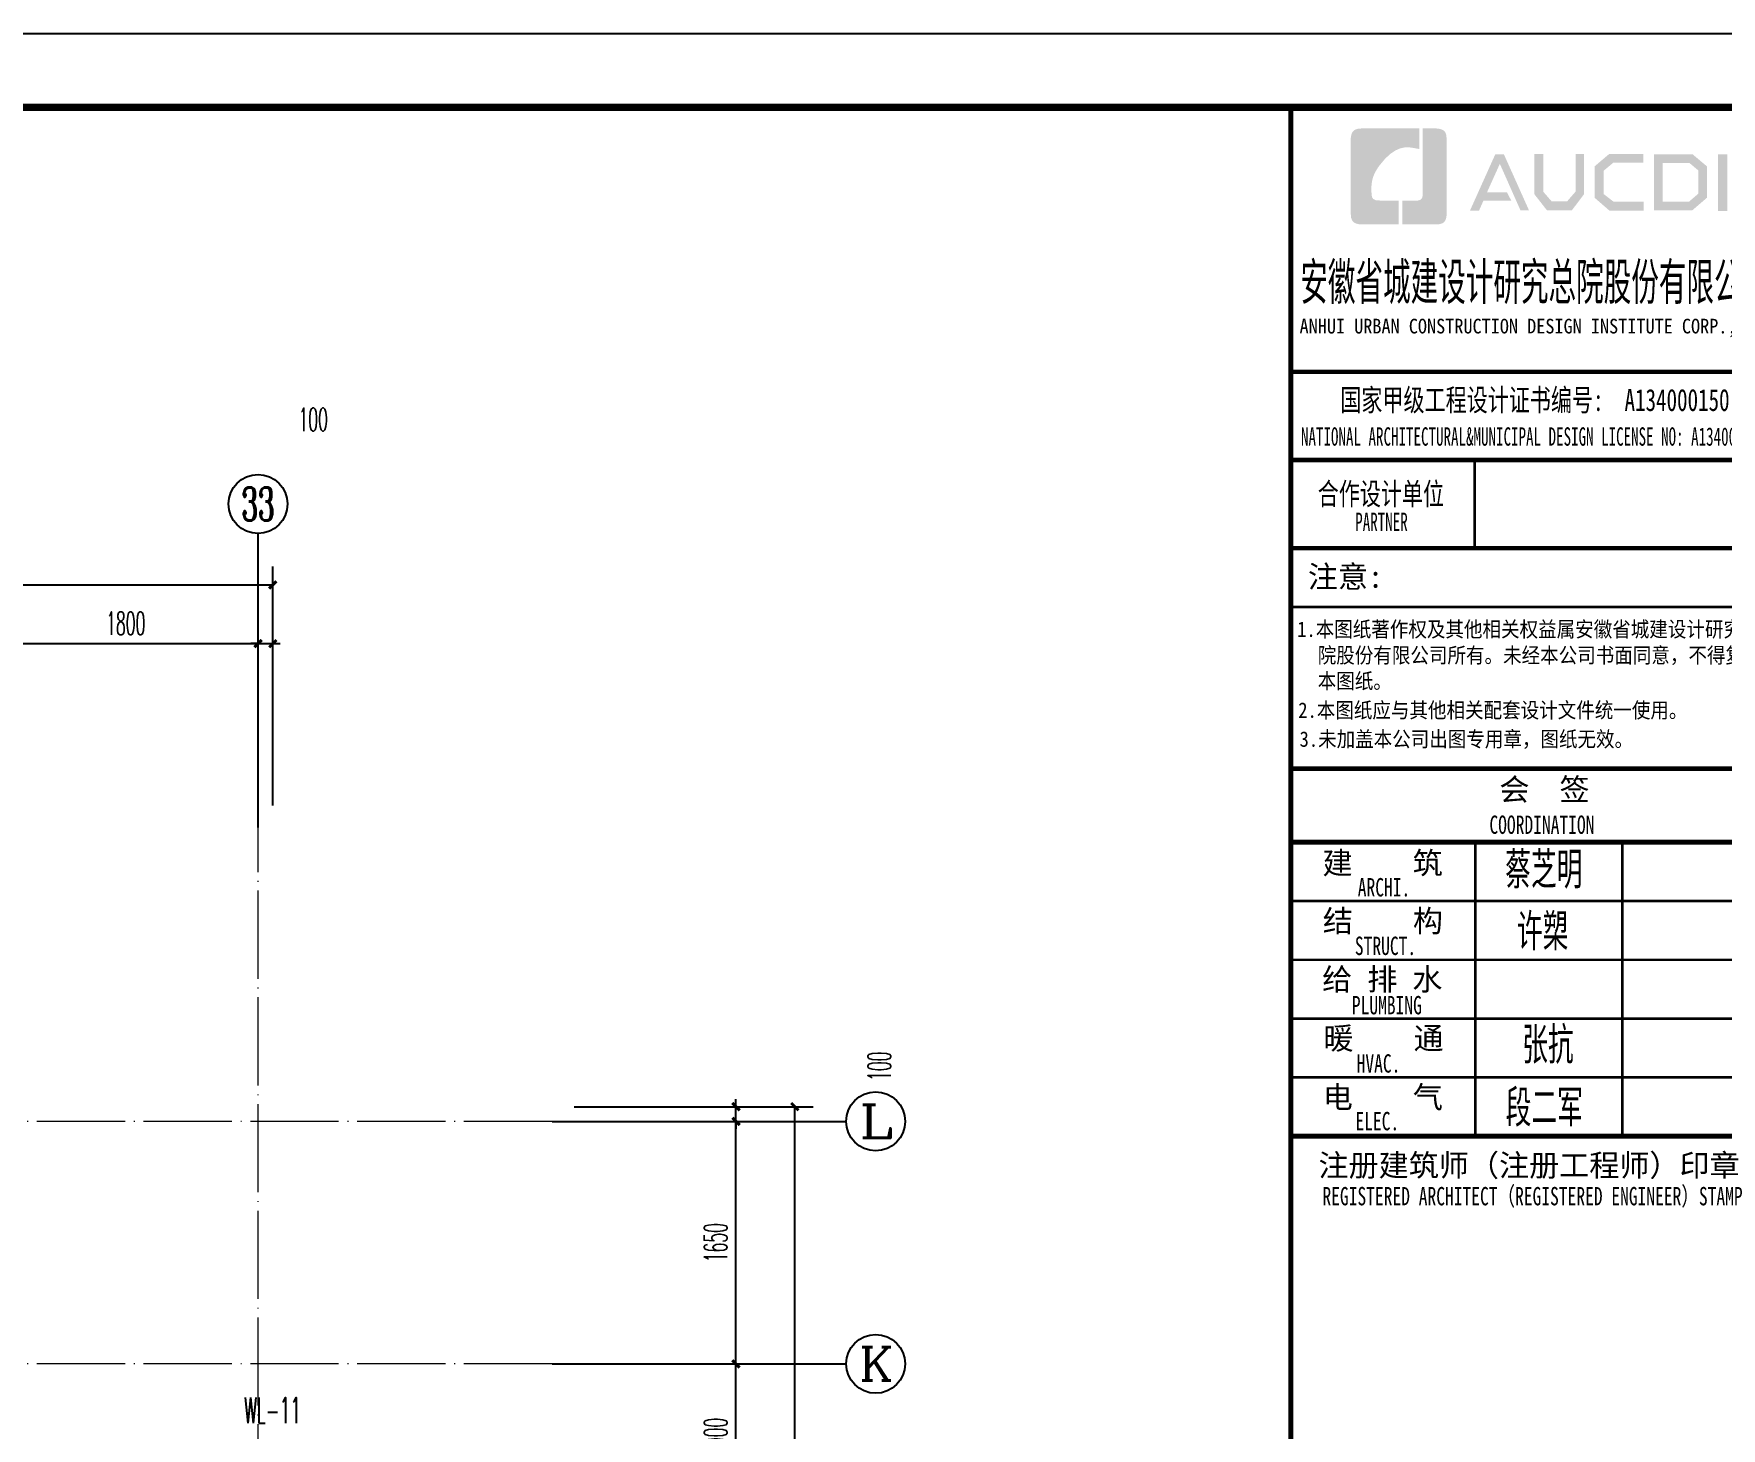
# Model space of a CAD drawing. Extents: x 27938 to 1042331, y -235042 to 1535213.
# Drawn here: x 729692 to 741167, y 144244 to 153731 of the extents above; entities that cross this region are included whole.
import ezdxf
from ezdxf.enums import TextEntityAlignment as Align

# ---------------------------------------------------------------- set-up
doc = ezdxf.new("R2010")
doc.units = 0
doc.header["$LTSCALE"] = 1000
doc.header["$MEASUREMENT"] = 0
doc.linetypes.add('DOTE', pattern=[2.42, 2, -0.2, 0.02, -0.2])
for name, color, linetype in [('3.5方案汇报，与郭总、侯月琴确定户型_t8$0$2020.03.04 -1安徽标准化洋房户型(UA）_t8_t8$0$看线', 154, 'Continuous'), ('AXIS', 3, 'Continuous'), ('AXIS_TEXT', 4, 'Continuous'), ('DIM_污水', 3, 'Continuous'), ('图框', 140, 'Continuous'), ('图签文字', 147, 'Continuous')]:
    doc.layers.add(name, color=color, linetype=linetype)
doc.layers.add('DOTE', color=19, linetype='DOTE', lineweight=9)
doc.styles.add('_TCH_AXIS', font='COMPLEX', dxfattribs={"bigfont": 'GBCBIG'})
doc.styles.add('_TCH_DIM_T3', font='SIMPLEX.shx', dxfattribs={"width": 0.494118, "bigfont": 'GBCBIG.shx'})
doc.styles.add('_TWT_SERIAL', font='simplex.shx', dxfattribs={"width": 0.6, "oblique": 10, "height": 3, "bigfont": 'aadri.shx'})
doc.styles.add('COMPLEX', font='COMPLEX')
doc.styles.add('HT', font='simhei.ttf')
doc.styles.add('建筑图签-1', font='simhei.ttf', dxfattribs={"width": 0.7})
doc.styles.add('建筑图签-2', font='TXT.shx', dxfattribs={"width": 0.5, "bigfont": 'HZTXT.shx'})
doc.dimstyles.new('_TCH_ARCH&&50', dxfattribs={"dimtxt": 157.5, "dimasz": 50, "dimexe": 125, "dimexo": 150, "dimgap": 58.75, "dimtad": 1, "dimdec": 0, "dimzin": 0, "dimdsep": 46, "dimtxsty": '_TCH_DIM_T3', "dimblk": 'ARCHTICK', "dimcen": 0.09, "dimclrt": 7, "dimazin": 0, "dimtfac": 1, "dimtdec": 0, "dimtix": 1, "dimtmove": 2, "dimatfit": 3, "dimldrblk": 'ARCHTICK', "dimfxl": 1, "dimtolj": 1, "dimtzin": 0, "dimarcsym": 0})

# ---------------------------------------------------------------- blocks, each defined once
blk = doc.blocks.new('GFDGDGRDGRDG')
at = {"layer": 'DOTE', "linetype": 'DOTE', "ltscale": 0.3}
for p, q in [((624394, 360558), (624394, 376108)), ((626394, 374108), (573594, 374108)), ((626394, 372458), (573594, 372458))]:
    blk.add_line(p, q, dxfattribs=at)
blk = doc.blocks.new('院标1')
h = blk.add_hatch(color=150)
h.dxf.hatch_style = 1
h.set_gradient(color1=(33, 113, 253), color2=(33, 113, 253), tint=1, name='INVCURVED')
edge = h.paths.add_edge_path()
edge.add_spline(control_points=[(116373, 648379), (116379, 648379), (116382, 648379), (116391, 648379), (116391, 648379), (116391, 648379), (116616, 648379), (116616, 648379), (116616, 648379), (116616, 648379), (116616, 648054), (116616, 648054), (116616, 648054), (116616, 648054), (116108, 648054), (116108, 648054), (116108, 648054), (116028, 648054), (115963, 648111), (115963, 648199), (115963, 648199), (115963, 648199), (115963, 649215), (115963, 649215), (115963, 649215), (115963, 649295), (116018, 649360), (116108, 649360), (116108, 649360), (116108, 649360), (116897, 649360), (116897, 649360), (116897, 649360), (116897, 649360), (116897, 649080), (116897, 649080), (116897, 649080), (116897, 649080), (116566, 649140), (116356, 648859), (116356, 648859), (116245, 648719), (116240, 648545), (116247, 648466), (116247, 648466), (116254, 648386), (116247, 648466), (116247, 648466), (116247, 648466), (116247, 648466), (116258, 648374), (116373, 648379)], knot_values=[0, 0, 0, 0, 0.071429, 0.071429, 0.071429, 0.107143, 0.142857, 0.142857, 0.142857, 0.178571, 0.214286, 0.214286, 0.214286, 0.25, 0.285714, 0.285714, 0.285714, 0.321429, 0.357143, 0.357143, 0.357143, 0.392857, 0.428571, 0.428571, 0.428571, 0.464286, 0.5, 0.5, 0.5, 0.535714, 0.571429, 0.571429, 0.571429, 0.607143, 0.642857, 0.642857, 0.642857, 0.678571, 0.714286, 0.714286, 0.714286, 0.75, 0.785714, 0.785714, 0.785714, 0.821429, 0.857143, 0.857143, 0.857143, 0.928571, 1, 1, 1, 1], degree=3, periodic=0)
h = blk.add_hatch(color=150)
h.dxf.hatch_style = 1
h.set_gradient(color1=(33, 113, 253), color2=(33, 113, 253), tint=1, name='INVCURVED')
edge = h.paths.add_edge_path()
edge.add_spline(control_points=[(117268, 649215), (117268, 649215), (117268, 648199), (117268, 648199), (117268, 648199), (117268, 648114), (117212, 648054), (117123, 648054), (117123, 648054), (117123, 648054), (116663, 648054), (116663, 648054), (116663, 648054), (116663, 648054), (116663, 648379), (116663, 648379), (116663, 648379), (116663, 648379), (116865, 648379), (116865, 648379), (116865, 648379), (116907, 648379), (116941, 648413), (116941, 648455), (116941, 648455), (116941, 648455), (116941, 649360), (116941, 649360), (116941, 649360), (116941, 649360), (117123, 649360), (117123, 649360), (117123, 649360), (117204, 649360), (117268, 649306), (117268, 649215)], knot_values=[0, 0, 0, 0, 0.1, 0.1, 0.1, 0.15, 0.2, 0.2, 0.2, 0.25, 0.3, 0.3, 0.3, 0.35, 0.4, 0.4, 0.4, 0.45, 0.5, 0.5, 0.5, 0.55, 0.6, 0.6, 0.6, 0.65, 0.7, 0.7, 0.7, 0.75, 0.8, 0.8, 0.8, 0.9, 1, 1, 1, 1], degree=3, periodic=0)
blk = doc.blocks.new('A$C3EFC1732')
at = {"layer": '图框'}
h = blk.add_hatch(color=256, dxfattribs=at)
h.paths.add_polyline_path([(123963, -1642), (124089, -1642), (124089, -2412), (123963, -2412)])
h.paths.add_polyline_path([(123211, -1758), (123211, -2284), (123571, -2284), (123695, -2177), (123695, -1859), (123575, -1758)], flags=16)
h.paths.add_polyline_path([(123093, -1640), (123093, -2402), (123615, -2402), (123813, -2232), (123813, -1804), (123618, -1640)])
h.paths.add_polyline_path([(122950, -1636), (122950, -1752), (122543, -1752), (122410, -1863), (122410, -2182), (122543, -2285), (122952, -2285), (122952, -2407), (122488, -2407), (122286, -2232), (122286, -1804), (122484, -1636)])
h.paths.add_polyline_path([(121467, -1638), (121587, -1638), (121587, -2149), (121701, -2280), (121912, -2280), (122026, -2149), (122026, -1638), (122140, -1638), (122140, -2186), (121976, -2403), (121638, -2403), (121467, -2184)])
h.paths.add_polyline_path([(120935, -1640), (121052, -1640), (121394, -2404), (121278, -2404), (120997, -1770), (120822, -2158), (121093, -2158), (121154, -2273), (120773, -2273), (120714, -2406), (120591, -2406)])
for p, q in [((118155, -4600), (125155, -4600)), ((118155, -4600), (125155, -4600)), ((118155, -5800), (125155, -5800))]:
    blk.add_line(p, q, dxfattribs=at)
blk.add_lwpolyline([(-10512, -59400), (126150, -59400), (126150, 0), (-10512, 0)], close=True, dxfattribs=at)
at = {"layer": '图框', "const_width": 100}
blk.add_lwpolyline([(-8012, -58400), (125150, -58400), (125150, -1000), (-8012, -1000)], close=True, dxfattribs=at)
at = {"layer": '图框'}
for points, const_width in [([(118155, -58400), (118155, -1000)], 70), ([(118155, -4600), (125155, -4600)], 60), ([(118155, -5800), (125155, -5800)], 60), ([(118155, -5800), (125155, -5800)], 60), ([(120655, -5800), (120655, -7000)], 35), ([(118155, -7000), (125155, -7000)], 60), ([(118155, -7000), (125155, -7000)], 60), ([(118155, -7801), (125155, -7801)], 35), ([(118163, -10000), (125163, -10000)], 60), ([(118163, -11000), (125163, -11000)], 70), ([(118163, -11000), (125163, -11000)], 70), ([(120663, -11000), (120663, -15000)], 35), ([(122663, -11000), (122663, -15000)], 35), ([(118163, -11800), (125163, -11800)], 35), ([(118163, -12600), (125163, -12600)], 35), ([(118163, -13400), (125163, -13400)], 35), ([(118163, -14200), (125163, -14200)], 35), ([(118163, -15000), (125163, -15000)], 70)]:
    blk.add_lwpolyline(points, dxfattribs=dict(at, const_width=const_width))
blk.add_blockref('院标1', (3006, -650649))
for s, height, style, width, p in [('ANHUI URBAN CONSTRUCTION DESIGN INSTITUTE CORP.,LTD.', 200, '建筑图签-1', 0.91, (118273, -4078)), ('NATIONAL ARCHITECTURAL&MUNICIPAL DESIGN LICENSE NO: A134000150', 250, '建筑图签-1', 0.6, (118292, -5605)), ('PARTNER', 250, '建筑图签-1', 0.6, (119030, -6766)), ('1.本图纸著作权及其他相关权益属安徽省城建设计研究总', 210, 'HT', 0.88, (118241, -8207)), ('院股份有限公司所有。未经本公司书面同意，不得复制', 210, 'HT', 0.88, (118520, -8561)), ('本图纸。', 210, 'HT', 0.88, (118520, -8911)), (' 2.本图纸应与其他相关配套设计文件统一使用。 ', 210, 'HT', 0.88, (118130, -9308)), ('3.未加盖本公司出图专用章，图纸无效。', 210, 'HT', 0.88, (118273, -9702)), ('COORDINATION', 250, '建筑图签-1', 0.7, (120855, -10887)), ('ARCHI.', 250, '建筑图签-1', 0.7, (119064, -11738)), ('STRUCT.', 250, '建筑图签-1', 0.7, (119025, -12535)), ('PLUMBING', 250, '建筑图签-1', 0.7, (118984, -13342)), ('HVAC.', 250, '建筑图签-1', 0.7, (119049, -14135)), ('ELEC.', 250, '建筑图签-1', 0.7, (119033, -14920)), ('REGISTERED ARCHITECT（REGISTERED ENGINEER）STAMP', 250, '建筑图签-1', 0.7, (118584, -15941))]:
    blk.add_text(s, height=height, dxfattribs=dict(at, style=style, width=width)).set_placement(p)
at = {"layer": '图签文字', "color": 7, "style": '建筑图签-1'}
for s, height, width, p in [('安徽省城建设计研究总院股份有限公司', 500, 0.55, (118283, -3623)), ('国家甲级工程设计证书编号:  A134000150', 300, 0.7, (118827, -5133)), ('合作设计单位', 300, 0.7, (118520, -6410))]:
    blk.add_text(s, height=height, dxfattribs=dict(at, width=width)).set_placement(p)
for s, p in [('注意:', (118386, -7537)), ('会  签', (120990, -10432)), ('建    筑', (118585, -11433)), ('结    构', (118589, -12221)), ('给 排 水', (118580, -13015)), ('暖    通', (118598, -13818)), ('电    气', (118588, -14618)), ('注册建筑师（注册工程师）印章', (118530, -15546))]:
    blk.add_text(s, height=300, dxfattribs=at).set_placement(p)
at = {"layer": '图签文字', "color": 1, "style": '建筑图签-2', "width": 0.7}
for s, p in [('蔡芝明', (121070, -11629)), ('许槊', (121229, -12472)), ('张抗', (121301, -14013)), ('段二军', (121076, -14868))]:
    blk.add_text(s, height=500, dxfattribs=at).set_placement(p)
blk = doc.blocks.new('_ArchTick')
at = {"color": 0, "linetype": 'ByBlock', "const_width": 0.4}
blk.add_lwpolyline([(-0.5, -0.5), (0.5, 0.5)], dxfattribs=at)
blk = doc.blocks.new('*D442')
at = {"layer": 'AXIS', "color": 0, "lineweight": -2}
for p, q in [((731217, 148482), (731217, 149707)), ((731317, 148482), (731317, 149707)), ((731217, 149582), (731167, 149582)), ((731217, 149582), (731317, 149582)), ((731317, 149582), (731367, 149582))]:
    blk.add_line(p, q, dxfattribs=at)
at = {"layer": 'Defpoints', "color": 0}
for p in [(731317, 149582), (731217, 148332), (731317, 148332)]:
    blk.add_point(p, dxfattribs=at)
at = {"layer": 'AXIS', "color": 0, "lineweight": -2, "xscale": 50, "yscale": 50, "zscale": 50}
blk.add_blockref('_ArchTick', (731217, 149582), dxfattribs=at)
at = {"layer": 'AXIS', "color": 0, "lineweight": -2, "xscale": 50, "yscale": 50, "zscale": 50, "rotation": 180}
blk.add_blockref('_ArchTick', (731317, 149582), dxfattribs=at)
at = {"layer": 'AXIS', "color": 7, "insert": (731592, 151107), "char_height": 157.5, "attachment_point": 5, "style": '_TCH_DIM_T3'}
blk.add_mtext('\\A1;100', dxfattribs=at)
blk = doc.blocks.new('*D443')
at = {"layer": 'AXIS', "color": 0, "lineweight": -2}
for p, q in [((729417, 148482), (729417, 149707)), ((731217, 148482), (731217, 149707)), ((729417, 149582), (731217, 149582))]:
    blk.add_line(p, q, dxfattribs=at)
at = {"layer": 'Defpoints', "color": 0}
for p in [(731217, 149582), (729417, 148332), (731217, 148332)]:
    blk.add_point(p, dxfattribs=at)
at = {"layer": 'AXIS', "color": 0, "lineweight": -2, "xscale": 50, "yscale": 50, "zscale": 50, "rotation": 180}
blk.add_blockref('_ArchTick', (729417, 149582), dxfattribs=at)
at = {"layer": 'AXIS', "color": 0, "lineweight": -2, "xscale": 50, "yscale": 50, "zscale": 50}
blk.add_blockref('_ArchTick', (731217, 149582), dxfattribs=at)
at = {"layer": 'AXIS', "color": 7, "insert": (730317, 149720), "char_height": 157.5, "attachment_point": 5, "style": '_TCH_DIM_T3'}
blk.add_mtext('\\A1;1800', dxfattribs=at)
blk = doc.blocks.new('*D470')
at = {"layer": 'AXIS', "color": 0, "lineweight": -2}
for p, q in [((733367, 144682), (734592, 144682)), ((734467, 143682), (734467, 144682)), ((733367, 143682), (734592, 143682))]:
    blk.add_line(p, q, dxfattribs=at)
at = {"layer": 'Defpoints', "color": 0}
for p in [(733217, 144682), (734467, 144682), (733217, 143682)]:
    blk.add_point(p, dxfattribs=at)
at = {"layer": 'AXIS', "color": 0, "lineweight": -2, "xscale": 50, "yscale": 50, "zscale": 50}
for p, rotation in [((734467, 144682), 90), ((734467, 143682), 270)]:
    blk.add_blockref('_ArchTick', p, dxfattribs=dict(at, rotation=rotation))
at = {"layer": 'AXIS', "color": 7, "insert": (734329, 144182), "char_height": 157.5, "attachment_point": 5, "rotation": 90, "style": '_TCH_DIM_T3'}
blk.add_mtext('\\A1;1000', dxfattribs=at)
blk = doc.blocks.new('*D471')
at = {"layer": 'AXIS', "color": 0, "lineweight": -2}
for p, q in [((733367, 146332), (734592, 146332)), ((734467, 144682), (734467, 146332)), ((733367, 144682), (734592, 144682))]:
    blk.add_line(p, q, dxfattribs=at)
at = {"layer": 'Defpoints', "color": 0}
for p in [(733217, 146332), (734467, 146332), (733217, 144682)]:
    blk.add_point(p, dxfattribs=at)
at = {"layer": 'AXIS', "color": 0, "lineweight": -2, "xscale": 50, "yscale": 50, "zscale": 50}
for p, rotation in [((734467, 146332), 90), ((734467, 144682), 270)]:
    blk.add_blockref('_ArchTick', p, dxfattribs=dict(at, rotation=rotation))
at = {"layer": 'AXIS', "color": 7, "insert": (734329, 145507), "char_height": 157.5, "attachment_point": 5, "rotation": 90, "style": '_TCH_DIM_T3'}
blk.add_mtext('\\A1;1650', dxfattribs=at)
blk = doc.blocks.new('*D472')
at = {"layer": 'AXIS', "color": 0, "lineweight": -2}
for p, q in [((733367, 146432), (734592, 146432)), ((734467, 146432), (734467, 146482)), ((734467, 146332), (734467, 146432)), ((733367, 146332), (734592, 146332)), ((734467, 146332), (734467, 146282))]:
    blk.add_line(p, q, dxfattribs=at)
at = {"layer": 'Defpoints', "color": 0}
for p in [(733217, 146432), (734467, 146432), (733217, 146332)]:
    blk.add_point(p, dxfattribs=at)
at = {"layer": 'AXIS', "color": 0, "lineweight": -2, "xscale": 50, "yscale": 50, "zscale": 50}
for p, rotation in [((734467, 146432), 270), ((734467, 146332), 90)]:
    blk.add_blockref('_ArchTick', p, dxfattribs=dict(at, rotation=rotation))
at = {"layer": 'AXIS', "color": 7, "insert": (735442, 146707), "char_height": 157.5, "attachment_point": 5, "rotation": 90, "style": '_TCH_DIM_T3'}
blk.add_mtext('\\A1;100', dxfattribs=at)
blk = doc.blocks.new('*D473')
at = {"layer": 'AXIS', "color": 0, "lineweight": -2}
for p, q in [((733367, 146432), (734992, 146432)), ((734867, 134532), (734867, 146432)), ((733367, 134532), (734992, 134532))]:
    blk.add_line(p, q, dxfattribs=at)
at = {"layer": 'Defpoints', "color": 0}
for p in [(733217, 146432), (734867, 146432), (733217, 134532)]:
    blk.add_point(p, dxfattribs=at)
at = {"layer": 'AXIS', "color": 0, "lineweight": -2, "xscale": 50, "yscale": 50, "zscale": 50}
for p, rotation in [((734867, 146432), 90), ((734867, 134532), 270)]:
    blk.add_blockref('_ArchTick', p, dxfattribs=dict(at, rotation=rotation))
at = {"layer": 'AXIS', "color": 7, "insert": (734729, 140482), "char_height": 157.5, "attachment_point": 5, "rotation": 90, "style": '_TCH_DIM_T3'}
blk.add_mtext('\\A1;11900', dxfattribs=at)
blk = doc.blocks.new('*D499')
at = {"layer": 'AXIS', "color": 0, "lineweight": -2}
for p, q in [((682317, 148482), (682317, 150107)), ((731317, 148482), (731317, 150107)), ((682317, 149982), (731317, 149982))]:
    blk.add_line(p, q, dxfattribs=at)
at = {"layer": 'Defpoints', "color": 0}
for p in [(731317, 149982), (682317, 148332), (731317, 148332)]:
    blk.add_point(p, dxfattribs=at)
at = {"layer": 'AXIS', "color": 0, "lineweight": -2, "xscale": 50, "yscale": 50, "zscale": 50, "rotation": 180}
blk.add_blockref('_ArchTick', (682317, 149982), dxfattribs=at)
at = {"layer": 'AXIS', "color": 0, "lineweight": -2, "xscale": 50, "yscale": 50, "zscale": 50}
blk.add_blockref('_ArchTick', (731317, 149982), dxfattribs=at)
at = {"layer": 'AXIS', "color": 7, "insert": (706817, 150120), "char_height": 157.5, "attachment_point": 5, "style": '_TCH_DIM_T3'}
blk.add_mtext('\\A1;49000', dxfattribs=at)
blk = doc.blocks.new('_AXISO')
blk.add_circle((0, 0), 0.5)
at = {"layer": 'AXIS_TEXT', "style": 'COMPLEX', "width": 1.041667}
blk.add_attdef('A', text='', height=0.56, dxfattribs=at).set_placement((-0.25, -0.28), (0.25, -0.28), align=Align.FIT)

msp = doc.modelspace()

# ---------------------------------------------------------------- linework, layer by layer
at = {"layer": 'AXIS'}
for p, q in [((731216.6, 148332.3), (731216.6, 150332.3)), ((733216.6, 146332.3), (735216.6, 146332.3)), ((733216.6, 144682.3), (735216.6, 144682.3))]:
    msp.add_line(p, q, dxfattribs=at)

# ---------------------------------------------------------------- block references
at = {"xscale": 0.5, "yscale": 0.5, "zscale": 0.5}
msp.add_blockref('A$C3EFC1732', (679162.9, 153731.3), dxfattribs=at)
at = {"layer": '3.5方案汇报，与郭总、侯月琴确定户型_t8$0$2020.03.04 -1安徽标准化洋房户型(UA）_t8_t8$0$看线', "ltscale": 10}
msp.add_blockref('GFDGDGRDGRDG', (106822.9, -227776), dxfattribs=at)
at = {"layer": 'AXIS'}
ref = msp.add_blockref('_AXISO', (731216.6, 150532.3), dxfattribs=dict(at, xscale=400, yscale=400, zscale=400))
ref.add_attrib('A', '33', dxfattribs={"layer": 'AXIS_TEXT', "height": 226.27, "style": '_TCH_AXIS', "width": 0.636364}).set_placement((731103.4, 150419.2), (731329.7, 150419.2), align=Align.FIT)
ref = msp.add_blockref('_AXISO', (735416.6, 146332.3), dxfattribs=dict(at, xscale=400, yscale=400, zscale=400))
ref.add_attrib('A', 'L', dxfattribs={"layer": 'AXIS_TEXT', "height": 226.3, "style": '_TCH_AXIS', "width": 1.4}).set_placement((735303.4, 146219.2), (735529.7, 146219.2), align=Align.FIT)
ref = msp.add_blockref('_AXISO', (735416.6, 144682.3), dxfattribs=dict(at, xscale=400, yscale=400, zscale=400))
ref.add_attrib('A', 'K', dxfattribs={"layer": 'AXIS_TEXT', "height": 226.3, "style": '_TCH_AXIS', "width": 1.105263}).set_placement((735303.4, 144569.2), (735529.7, 144569.2), align=Align.FIT)

# ---------------------------------------------------------------- texts
at = {"layer": 'DIM_污水', "color": 7, "style": '_TWT_SERIAL', "width": 0.48}
msp.add_text('WL-11', height=175, dxfattribs=at).set_placement((731122.2, 144279.3))

# ---------------------------------------------------------------- dimensions: what is measured, and where the dimension line sits
at = {"layer": 'AXIS'}
for base, p1, p2, angle, picture, middle in [((731316.6, 149582.3), (731216.6, 148332.3), (731316.6, 148332.3), 0, '*D442', (731591.6, 151107.3)), ((734466.6, 146432.3), (733216.6, 146332.3), (733216.6, 146432.3), 90, '*D472', (735441.6, 146707.3))]:
    dim = msp.add_linear_dim(base=base, p1=p1, p2=p2, angle=angle, dimstyle='_TCH_ARCH&&50', dxfattribs=at)
    dim.commit()
    dim.dimension.update_dxf_attribs({"geometry": picture, "text_midpoint": middle, "dimtype": 129})
for p1, p2, distance, picture, middle in [((682316.6, 148332.3), (731316.6, 148332.3), 1650, '*D499', (706816.6, 150119.8)), ((729416.6, 148332.3), (731216.6, 148332.3), 1250, '*D443', (730316.6, 149719.8)), ((733216.6, 134532.3), (733216.6, 146432.3), -1650, '*D473', (734729.1, 140482.3)), ((733216.6, 144682.3), (733216.6, 146332.3), -1250, '*D471', (734329.1, 145507.3)), ((733216.6, 143682.3), (733216.6, 144682.3), -1250, '*D470', (734329.1, 144182.3))]:
    dim = msp.add_aligned_dim(p1=p1, p2=p2, distance=distance, dimstyle='_TCH_ARCH&&50', dxfattribs=at)
    dim.commit()
    dim.dimension.update_dxf_attribs({"geometry": picture, "text_midpoint": middle})

doc.saveas('drawing.dxf')
